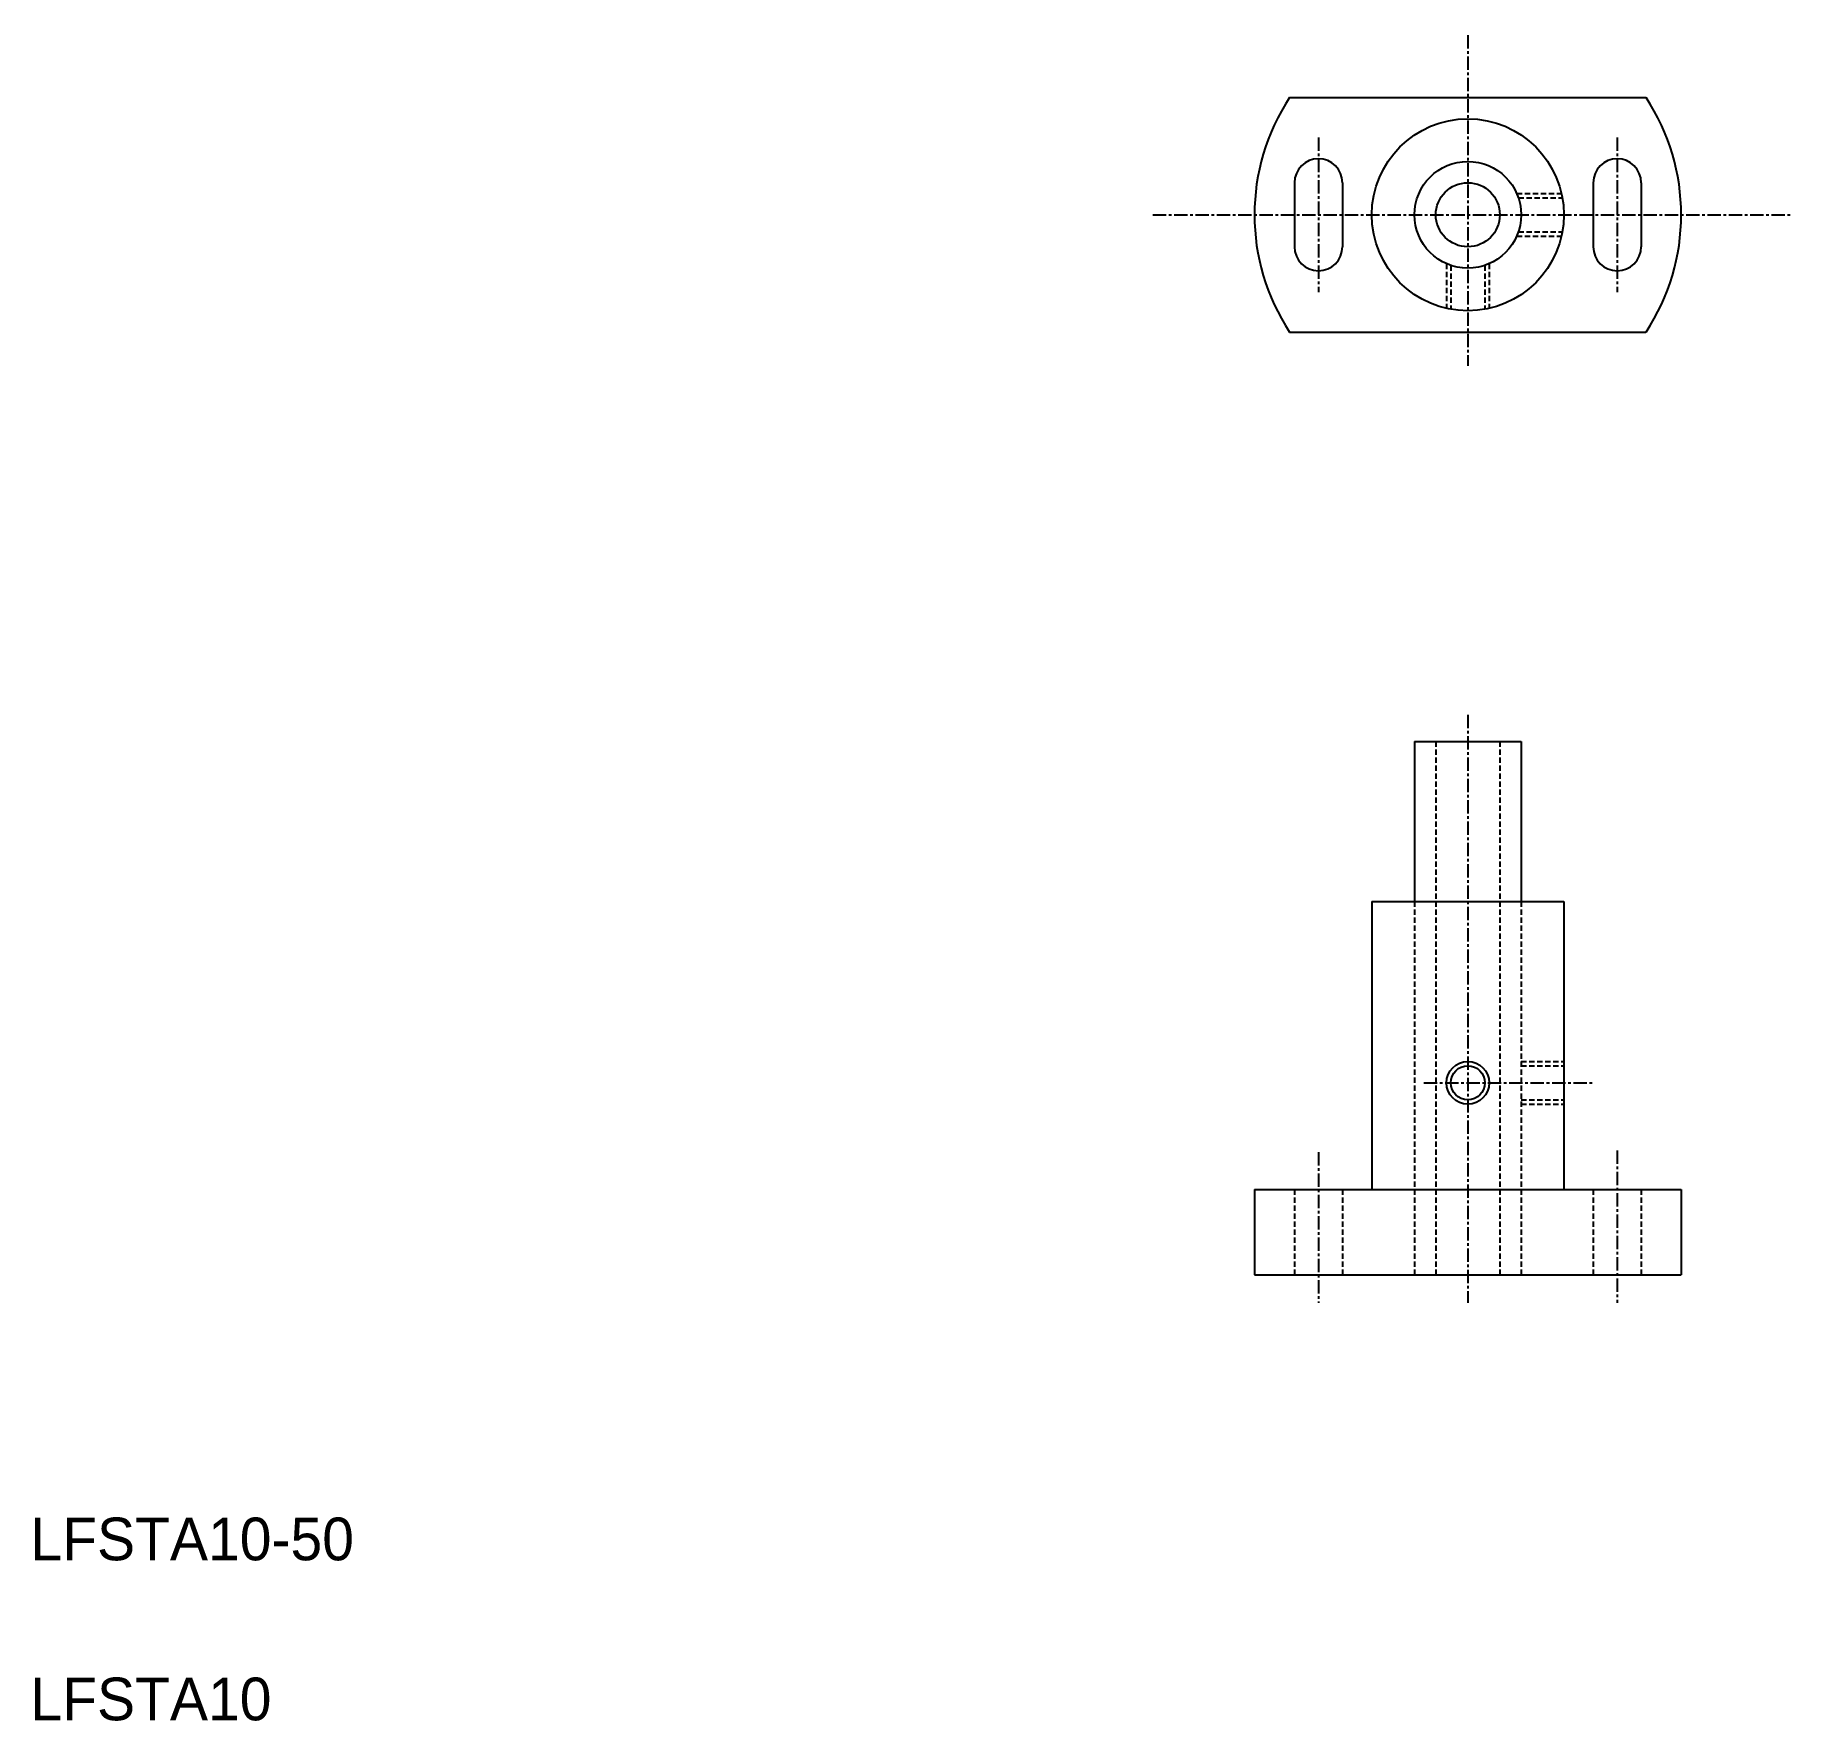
# Model space of a CAD drawing. Extents: x 10 to 175, y 10 to 168.
import ezdxf

# ---------------------------------------------------------------- set-up
doc = ezdxf.new("R2010")
doc.units = 0
doc.linetypes.add('CENTER', pattern=[2, 1.25, -0.25, 0.25, -0.25])
doc.linetypes.add('DASHED', pattern=[0.75, 0.5, -0.25])
doc.layers.get('0').update_dxf_attribs({"linetype": 'CONTINUOUS'})
doc.layers.add('CENTER', color=1, linetype='CENTER')

msp = doc.modelspace()

# ---------------------------------------------------------------- linework, layer by layer
at = {"color": 7, "linetype": 'CONTINUOUS'}
for p, q in [((128.03, 162.13), (161.43, 162.13)), ((128.48, 154.13), (128.48, 148.13)), ((132.98, 154.13), (132.98, 148.13)), ((156.48, 154.13), (156.48, 148.13)), ((160.98, 154.13), (160.98, 148.13)), ((128.03, 140.13), (161.43, 140.13)), ((139.73, 101.76), (139.73, 86.76)), ((149.73, 101.76), (149.73, 86.76)), ((135.73, 86.76), (135.73, 59.76)), ((153.73, 86.76), (153.73, 59.76)), ((124.73, 59.76), (124.73, 51.76)), ((164.73, 59.76), (164.73, 51.76))]:
    msp.add_line(p, q, dxfattribs=at)
for p, q in [((136.38, 162.13), (136.38, 162.13)), ((144.73, 162.13), (144.73, 162.13)), ((139.73, 101.76), (149.73, 101.76)), ((135.73, 86.76), (153.73, 86.76)), ((124.73, 59.76), (164.73, 59.76)), ((124.73, 51.76), (164.73, 51.76))]:
    msp.add_line(p, q)
at = {"color": 3, "linetype": 'DASHED'}
for p, q in [((149.31, 153.13), (153.51, 153.13)), ((149.47, 152.73), (153.59, 152.73)), ((149.31, 149.13), (153.51, 149.13)), ((149.47, 149.53), (153.59, 149.53)), ((142.73, 146.54), (142.73, 142.35)), ((146.73, 146.54), (146.73, 142.35)), ((143.13, 146.39), (143.13, 142.27)), ((146.33, 146.39), (146.33, 142.27)), ((141.73, 101.76), (141.73, 51.76)), ((147.73, 101.76), (147.73, 51.76)), ((139.73, 86.76), (139.73, 51.76)), ((149.73, 86.76), (149.73, 51.76)), ((149.73, 71.76), (153.73, 71.76)), ((149.73, 71.36), (153.73, 71.36)), ((149.73, 68.16), (153.73, 68.16)), ((149.73, 67.76), (153.73, 67.76)), ((128.48, 59.76), (128.48, 51.76)), ((132.98, 59.76), (132.98, 51.76)), ((156.48, 59.76), (156.48, 51.76)), ((160.98, 59.76), (160.98, 51.76))]:
    msp.add_line(p, q, dxfattribs=at)
for centre, radius in [((144.73, 151.13), 9), ((144.73, 151.13), 5), ((144.73, 151.13), 3), ((144.73, 69.76), 1.6)]:
    msp.add_circle(centre, radius)
at = {"color": 3}
msp.add_circle((144.73, 69.76), 2, dxfattribs=at)
for start, end in [(146.633, 213.367), (326.633, 33.367)]:
    msp.add_arc((144.73, 151.13), 20, start, end)
at = {"color": 7, "linetype": 'CONTINUOUS'}
for centre, start, end in [((130.73, 154.13), 0, 180), ((158.73, 154.13), 0, 180), ((130.73, 148.13), 180, 0), ((158.73, 148.13), 180, 0)]:
    msp.add_arc(centre, 2.25, start, end, dxfattribs=at)
at = {"layer": 'CENTER', "color": 1, "linetype": 'CENTER'}
for p, q in [((144.73, 167.97), (144.73, 136.97)), ((130.73, 158.38), (130.73, 143.88)), ((158.73, 158.38), (158.73, 143.88)), ((115.19, 151.13), (175.01, 151.13)), ((144.73, 104.24), (144.73, 49.14)), ((140.62, 69.76), (156.42, 69.76)), ((130.73, 63.25), (130.73, 49.14)), ((158.73, 63.42), (158.73, 49.14))]:
    msp.add_line(p, q, dxfattribs=at)

# ---------------------------------------------------------------- texts
for s, p in [('LFSTA10-50', (10, 25)), ('LFSTA10', (10, 10))]:
    msp.add_text(s, height=4).set_placement(p)

doc.saveas('drawing.dxf')
